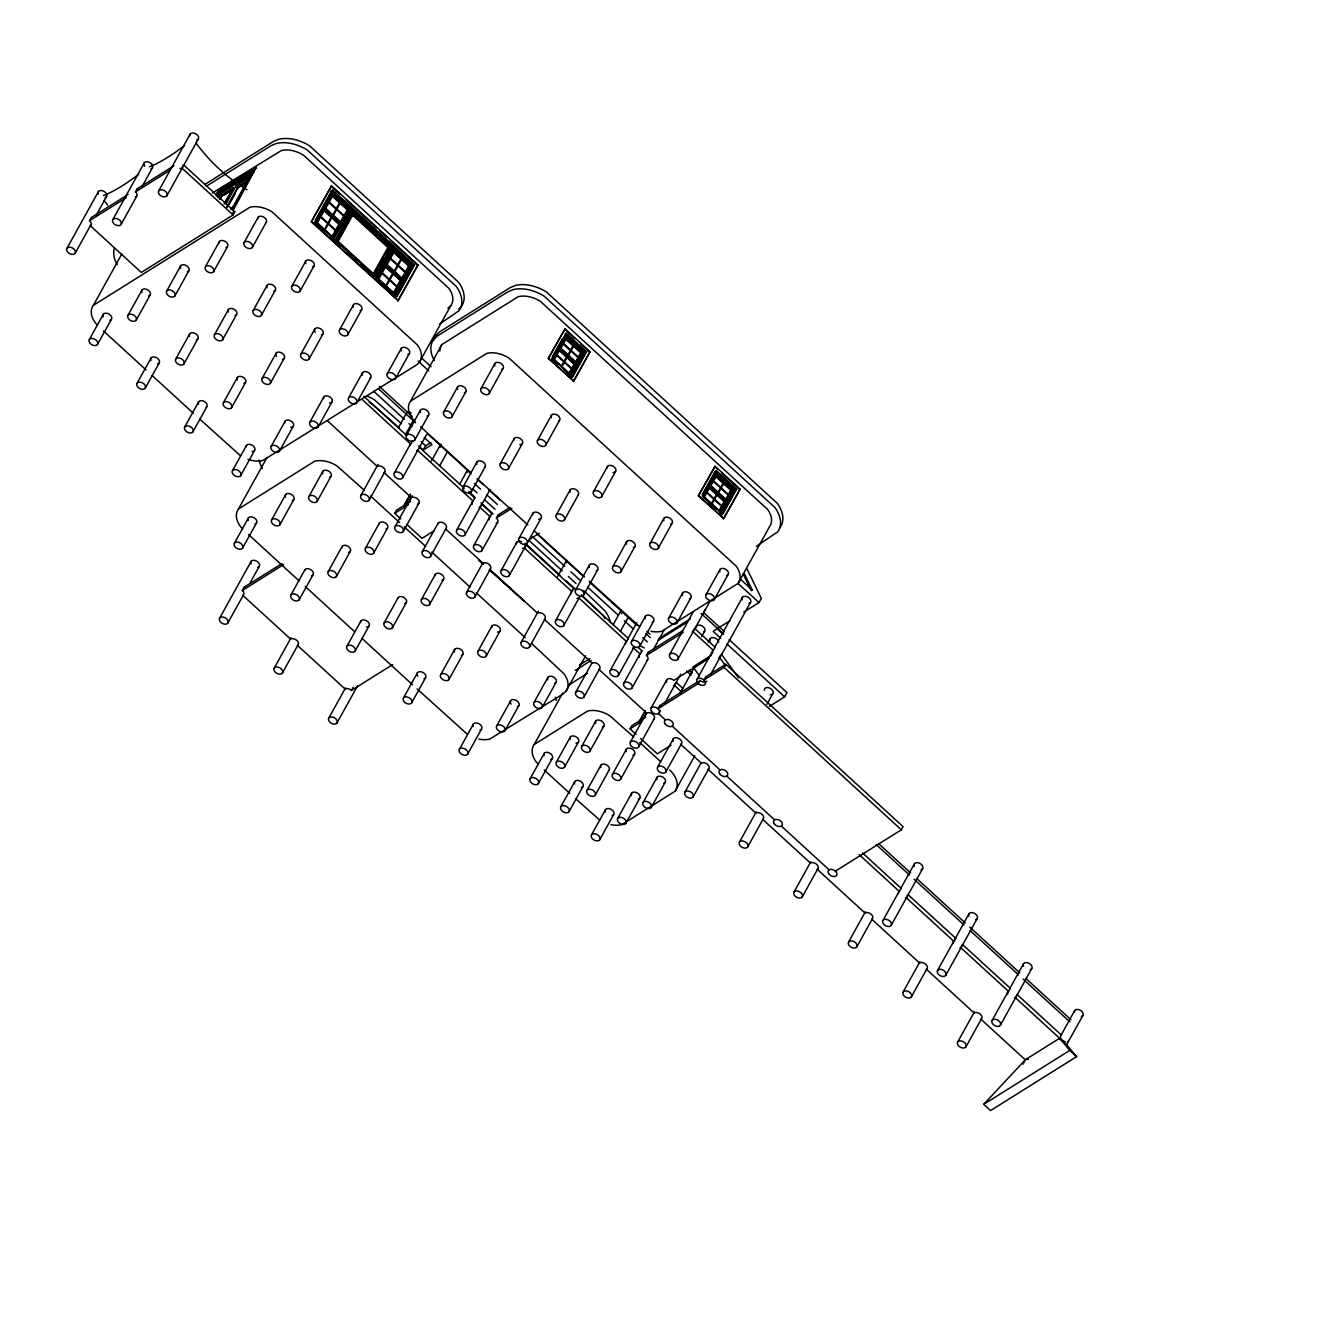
<?xml version="1.0" encoding="UTF-8"?>
<svg xmlns="http://www.w3.org/2000/svg" width="1332" height="1332" viewBox="0 0 1332 1332"><rect width="100%" height="100%" fill="white"/><g stroke="black" fill="none" stroke-linecap="round" stroke-linejoin="round"><path stroke-width="1.5" d="M1023.009 1064.218L1025.274 1059.806L1059.673 1038.227L1061.421 1035.081L1017.082 994.488L1015.35 997.635A4.779 3.147 29 0 1 1014.484 997.984M67 248.251L98.418 191.575M182.8 165.285A4.779 3.147 29 0 0 183.666 164.935L234.815 211.771L233.083 214.935L141.309 272.444L90.16 225.591A4.779 3.147 29 0 0 89.61 220.662L91.359 217.516L128.022 194.555M75.075 253.363A4.779 3.147 29 0 0 70.663 247.336A4.779 3.147 29 0 0 67.383 251.731A4.779 3.147 29 0 0 75.075 253.363L90.792 225.025M96.52 214.668L106.493 196.67M112.887 219.497L144.306 162.82M135.181 197.203A4.779 3.147 29 0 0 135.498 191.908L137.246 188.761L173.893 165.801M120.962 224.609A4.779 3.147 29 0 0 116.533 218.581A4.779 3.147 29 0 0 113.27 222.977A4.779 3.147 29 0 0 120.962 224.609L136.663 196.27M142.407 185.914L152.381 167.915M97.636 325.391L95.288 322.777A23.976 15.784 29 0 1 93.357 305.344L121.845 253.979M158.758 190.742L190.193 134.066M183.666 164.935L181.918 168.082L233.083 214.935M166.833 195.854A4.779 3.147 29 0 0 162.421 189.827A4.779 3.147 29 0 0 159.141 194.222A4.779 3.147 29 0 0 166.833 195.854L198.252 139.161M89.361 339.46L103.313 314.269M97.419 344.555A4.779 3.147 29 0 0 93.007 338.528A4.779 3.147 29 0 0 89.743 342.94A4.779 3.147 29 0 0 97.419 344.555L111.389 319.364M128.038 315.218L142.008 290.026M136.114 320.313A4.779 3.147 29 0 0 131.701 314.285A4.779 3.147 29 0 0 128.421 318.698A4.779 3.147 29 0 0 136.114 320.313L150.083 295.121M215.834 194.988L217.799 191.425L256.027 167.466L232.967 210.623M216.6 195.854L218.548 192.324L252.963 170.762L231.452 209.557M217.732 196.903L219.68 193.373L254.096 171.811M218.098 197.369L220.063 193.823L252.564 173.46M166.75 290.959L180.719 265.751M219.164 198.818L221.179 195.171L233.133 187.679L231.685 191.841M219.73 199.334L221.745 195.687L233.699 188.212M219.996 199.417L221.928 195.921L232.934 189.027M224.042 204.062L233.133 187.679M225.175 203.03L231.951 190.776M227.639 199.117L229.67 195.488M174.825 296.054A4.779 3.147 29 0 0 170.413 290.026A4.779 3.147 29 0 0 167.133 294.422A4.779 3.147 29 0 0 174.825 296.054L188.794 270.862M225.957 203.996L237.745 182.734L238.878 183.783L250.399 176.557M238.261 187.962L237.129 186.93L238.878 183.783M226.606 207.459L237.695 187.446L246.237 182.101M227.223 206.926L237.895 187.679L247.302 181.768M229.187 204.345L235.248 193.423M236.979 201.282L238.994 197.636M241.009 193.989L247.069 183.083M232.401 210.106L256.027 167.466M137.096 383.183L151.065 357.992M205.461 266.683L219.43 241.492M145.171 388.278A4.779 3.147 29 0 0 140.759 382.251A4.779 3.147 29 0 0 137.479 386.663A4.779 3.147 29 0 0 145.171 388.278L159.141 363.087M213.536 271.795A4.779 3.147 29 0 0 209.124 265.767A4.779 3.147 29 0 0 205.844 270.163A4.779 3.147 29 0 0 213.536 271.795L227.506 246.603M175.791 358.941L189.743 333.749M244.156 242.441L258.125 217.249M183.866 364.036A4.779 3.147 29 0 0 179.437 358.008A4.779 3.147 29 0 0 176.174 362.421A4.779 3.147 29 0 0 183.866 364.036L197.819 338.844M252.231 247.552A4.779 3.147 29 0 0 247.802 241.508A4.779 3.147 29 0 0 244.539 245.92A4.779 3.147 29 0 0 252.231 247.552L266.184 222.361M214.502 334.682L228.471 309.474M222.577 339.777A4.779 3.147 29 0 0 218.148 333.749A4.779 3.147 29 0 0 214.885 338.145A4.779 3.147 29 0 0 222.577 339.777L236.53 314.585M184.782 426.856L198.751 401.665M253.213 310.406L267.183 285.215M192.857 431.951A4.779 3.147 29 0 0 188.445 425.924A4.779 3.147 29 0 0 185.165 430.336A4.779 3.147 29 0 0 192.857 431.951L206.826 406.76M311.322 221.811L331.585 185.831L417.982 264.935L398.201 300.632L311.322 221.811L331.585 185.831M261.288 315.517A4.779 3.147 29 0 0 256.86 309.49A4.779 3.147 29 0 0 253.596 313.886A4.779 3.147 29 0 0 261.288 315.517L275.241 290.326M315.251 220.346L331.735 190.609L413.586 265.551L396.137 297.053M332.7 190.01L315.234 221.495L397.086 296.453L414.552 264.951L332.7 190.01L330.786 191.209M332.301 192.69L315.051 222.694L332.301 192.69L350.483 209.357L333.233 239.344L350.483 209.357M322.078 228.272L316.283 222.977L323.793 209.707L339.71 224.275L332.201 237.546L324.975 230.935M322.893 208.525L324.042 209.557L316.283 222.977M325.091 208.208L332.367 195.088L348.285 209.657L341.009 222.777L348.052 209.807L332.134 195.238L324.625 208.508L341.009 222.777M223.476 402.597L237.446 377.406M291.891 286.164L305.861 260.972M231.552 407.709A4.779 3.147 29 0 0 227.123 401.681A4.779 3.147 29 0 0 223.859 406.077A4.779 3.147 29 0 0 231.552 407.709L245.504 382.517M299.966 291.275A4.779 3.147 29 0 0 295.554 285.231A4.779 3.147 29 0 0 292.274 289.643A4.779 3.147 29 0 0 299.966 291.275L313.936 266.067M341.092 225.175L339.96 224.126L332.201 237.546M333.233 238.212L339.943 226.107M342.824 220.929L346.653 214.002M333.699 237.945L341.192 224.425M342.657 222.344L347.569 213.486M334.748 240.842L352.197 209.34M336.713 239.544L352.764 211.438L336.463 240.826M388.728 247.436L352.347 214.119L337.229 241.425L352.597 213.969L388.977 247.286L373.36 274.875L370.329 272.111M262.188 378.338L276.157 353.147M270.263 383.45A4.779 3.147 29 0 0 265.834 377.422A4.779 3.147 29 0 0 262.57 381.818A4.779 3.147 29 0 0 270.263 383.45L284.215 358.258M232.534 470.579L246.503 445.387M300.899 354.079L314.868 328.887M240.609 475.674A4.779 3.147 29 0 0 236.18 469.647A4.779 3.147 29 0 0 232.917 474.059A4.779 3.147 29 0 0 240.609 475.674L254.562 450.482M308.974 359.19A4.779 3.147 29 0 0 304.545 353.147A4.779 3.147 29 0 0 301.282 357.559A4.779 3.147 29 0 0 308.974 359.19L322.927 333.982M271.212 446.32L285.181 421.128M242.74 529.037L240.393 526.423A23.976 15.784 29 0 1 238.461 508.99L266.933 457.625M339.577 329.837L353.546 304.645M375.091 274.009L377.938 268.897M383.816 258.258L382.417 261.372M386.663 253.147L389.493 248.035M374.875 275.241L377.755 270.046M379.67 266.6L384.465 257.958M386.38 254.495L390.209 247.585L353.047 213.553M351.998 210.639L391.408 246.836L374.392 276.673L361.022 264.419M375.108 276.224L391.408 246.836M279.287 451.431A4.779 3.147 29 0 0 274.875 445.404A4.779 3.147 29 0 0 271.595 449.8A4.779 3.147 29 0 0 279.287 451.431L293.256 426.24M393.123 246.82L375.674 278.305L394.622 295.554L411.871 265.567L393.206 249.217L377.672 279.187L394.072 293.473M377.422 277.139L383.3 266.5M377.389 278.305L393.673 248.918M377.672 279.187L385.181 265.917L401.099 280.503M347.652 334.931A4.779 3.147 29 0 0 343.24 328.904A4.779 3.147 29 0 0 339.96 333.316A4.779 3.147 29 0 0 347.652 334.931L361.621 309.74M409.44 266.017L393.523 251.448L386.014 264.718L393.756 251.298L409.673 265.867L402.164 279.154L386.247 264.569M234.449 543.106L248.418 517.915M309.923 422.061L323.892 396.869M242.524 548.201A4.779 3.147 29 0 0 238.112 542.174A4.779 3.147 29 0 0 234.832 546.586A4.779 3.147 29 0 0 242.524 548.201L256.493 523.01M317.998 427.172A4.779 3.147 29 0 0 313.586 421.145A4.779 3.147 29 0 0 310.306 425.541A4.779 3.147 29 0 0 317.998 427.172L331.968 401.981M393.589 293.773L400.865 280.652L402.48 281.385M401.332 280.353L393.822 293.623L377.905 279.037M401.914 279.304L409.673 265.867M394.622 294.422L401.332 282.334M403.246 278.871L405.161 275.408M395.088 294.172L402.58 280.636M403.063 280.336L406.01 275.025M395.571 294.955L411.871 265.567M396.153 294.755L400.033 287.745M271.711 519.763L285.681 494.555M396.153 295.904L400.033 288.894M401.964 285.398L411.655 267.915M219.697 618.065L251.132 561.371M397.719 300.932L417.982 264.935M348.634 397.802L362.604 372.61M392.74 664.535L351.448 690.409A4.779 3.147 29 0 0 345.171 689.077L297.436 645.354A4.779 3.147 29 0 0 296.886 640.442A4.779 3.147 29 0 0 290.609 639.11L242.857 595.387A4.779 3.147 29 0 0 242.324 590.476L244.072 587.312L281.918 563.602M279.787 524.858A4.779 3.147 29 0 0 275.358 518.831A4.779 3.147 29 0 0 272.094 523.243A4.779 3.147 29 0 0 279.787 524.858L293.739 499.667M227.772 623.16A4.779 3.147 29 0 0 223.36 617.132A4.779 3.147 29 0 0 220.08 621.545A4.779 3.147 29 0 0 227.772 623.16L243.49 594.821M250.216 582.667L259.191 566.483M356.71 402.913A4.779 3.147 29 0 0 352.297 396.869A4.779 3.147 29 0 0 349.017 401.282A4.779 3.147 29 0 0 356.71 402.913L370.679 377.705M308.957 496.403L322.927 471.212M387.329 373.559L401.298 348.368M317.033 501.515A4.779 3.147 29 0 0 312.62 495.487A4.779 3.147 29 0 0 309.34 499.883A4.779 3.147 29 0 0 317.033 501.515L331.002 476.323M395.404 378.654A4.779 3.147 29 0 0 390.975 372.627A4.779 3.147 29 0 0 387.712 377.039A4.779 3.147 29 0 0 395.404 378.654L409.374 353.463M248.018 459.39A23.976 15.784 29 0 0 262.77 460.489L416.5 364.951L419.33 362.387L450.749 305.694A23.976 15.784 29 0 0 448.817 288.261L303.563 155.245A23.976 15.784 29 0 0 281.335 150.549L212.238 193.057M290.975 594.871L304.945 569.68M299.051 599.966A4.779 3.147 29 0 0 294.638 593.939A4.779 3.147 29 0 0 291.358 598.351A4.779 3.147 29 0 0 299.051 599.966L313.02 574.775M414.801 421.212L412.437 418.598A23.976 15.784 29 0 1 410.522 401.165L441.941 344.489L518.198 296.686A23.976 15.784 29 0 1 540.426 301.382L767.532 509.357A23.976 15.784 29 0 1 769.446 526.789L738.028 583.466L661.771 631.251A23.976 15.784 29 0 1 650.915 631.251M360.939 495.304L378.072 464.368M398.251 427.988L406.327 413.436A4.779 3.147 29 0 0 405.96 414.169M274.275 668.031L290.959 637.911M328.238 571.511L342.191 546.32M368.997 500.416A4.779 3.147 29 0 0 364.585 494.388A4.779 3.147 29 0 0 361.322 498.784A4.779 3.147 29 0 0 368.997 500.416L384.715 472.061M405.411 434.732L413.386 420.329M406.51 435.281L420.479 410.073M282.351 673.126A4.779 3.147 29 0 0 277.922 667.099A4.779 3.147 29 0 0 274.658 671.511A4.779 3.147 29 0 0 282.351 673.126L298.052 644.788M336.313 576.623A4.779 3.147 29 0 0 331.884 570.596A4.779 3.147 29 0 0 328.621 574.991A4.779 3.147 29 0 0 336.313 576.623L350.266 551.431M394.355 472.993L410.073 444.655M409.723 445.404A4.779 3.147 29 0 1 410.706 444.089L412.437 440.925A4.779 3.147 29 0 0 411.821 441.508M414.585 440.376A4.779 3.147 29 0 0 410.156 434.349A4.779 3.147 29 0 0 406.893 438.761A4.779 3.147 29 0 0 414.585 440.376L428.538 415.184M402.43 478.105A4.779 3.147 29 0 0 398.018 472.061A4.779 3.147 29 0 0 394.738 476.473A4.779 3.147 29 0 0 402.43 478.105L426.64 434.432M365.484 548.168L379.454 522.977M443.756 411.921L457.725 386.73M418.781 445.854L423.31 450L425.624 445.787L430.802 442.557M400.782 518.914L394.722 513.369L396.453 510.223L410.239 501.581M373.559 553.279A4.779 3.147 29 0 0 369.147 547.252A4.779 3.147 29 0 0 365.867 551.648A4.779 3.147 29 0 0 373.559 553.279L387.529 528.088M451.831 417.033A4.779 3.147 29 0 0 447.419 411.005A4.779 3.147 29 0 0 444.139 415.401A4.779 3.147 29 0 0 451.831 417.033L465.8 391.841M410.522 494.005L403.679 506.343L409.64 495.704M404.279 505.977L410.156 495.387M395.071 526.573L412.204 495.637M431.368 461.055L440.459 444.688M408.957 502.197L411.904 496.869M481.018 388.578L494.971 363.386M403.13 531.668A4.779 3.147 29 0 0 398.718 525.64A4.779 3.147 29 0 0 395.454 530.053A4.779 3.147 29 0 0 403.13 531.668L418.847 503.33M439.543 465.984L447.519 451.581M346.969 646.137L360.939 620.945M489.077 393.689A4.779 3.147 29 0 0 484.665 387.645A4.779 3.147 29 0 0 481.401 392.058A4.779 3.147 29 0 0 489.077 393.689L503.046 368.481M355.045 651.231A4.779 3.147 29 0 0 350.616 645.204A4.779 3.147 29 0 0 347.352 649.616A4.779 3.147 29 0 0 355.045 651.231L368.997 626.04M328.838 717.998L345.521 687.878M422.344 551.548L438.062 523.21M459.756 484.065L467.732 469.663A4.779 3.147 29 0 0 467.582 472.211M384.215 622.793L398.185 597.602M463.037 487.046L476.989 461.838M351.448 690.409L353.196 687.262M336.913 723.093A4.779 3.147 29 0 0 332.484 717.066A4.779 3.147 29 0 0 329.22 721.478A4.779 3.147 29 0 0 336.913 723.093L357.525 685.897M430.419 556.659A4.779 3.147 29 0 0 426.007 550.615A4.779 3.147 29 0 0 422.727 555.028A4.779 3.147 29 0 0 430.419 556.659L446.137 528.305M392.291 627.888A4.779 3.147 29 0 0 387.878 621.861A4.779 3.147 29 0 0 384.598 626.273A4.779 3.147 29 0 0 392.291 627.888L406.26 602.697M471.112 492.141A4.779 3.147 29 0 0 466.683 486.113A4.779 3.147 29 0 0 463.419 490.509A4.779 3.147 29 0 0 471.112 492.141L485.064 466.949M548.268 358.524L565.034 328.838L590.043 351.748L573.759 381.135L548.268 358.524L565.034 328.838M552.231 357.009L562.204 339.011M456.759 529.986L472.477 501.648M472.311 504.195A4.779 3.147 29 0 1 473.093 501.065L474.841 497.918L468.847 492.424M557.076 364.169L551.981 359.407L558.091 348.385L559.24 349.417L553.463 359.54L569.38 374.125L575.141 364.002L576.756 364.735L583.932 352.364L565.75 335.714L557.625 348.684M565.75 335.714L551.981 359.407M553.23 359.69L558.99 349.567L574.908 364.152M559.823 348.368L565.584 338.245L581.734 352.68L575.973 362.804L560.056 348.218L565.817 338.095L581.734 352.68M421.478 599.433L435.431 574.242M500.283 463.686L514.252 438.494M479.054 507.675A4.779 3.147 29 0 0 479.92 507.309L481.668 504.162L491.891 513.536L490.143 516.683A4.779 3.147 29 0 0 489.36 519.796M464.835 535.081A4.779 3.147 29 0 0 460.406 529.054A4.779 3.147 29 0 0 457.142 533.466A4.779 3.147 29 0 0 464.835 535.081L490.043 489.593M429.553 604.545A4.779 3.147 29 0 0 425.124 598.518A4.779 3.147 29 0 0 421.861 602.913A4.779 3.147 29 0 0 429.553 604.545L443.506 579.353M508.358 468.797A4.779 3.147 29 0 0 503.946 462.77A4.779 3.147 29 0 0 500.666 467.166A4.779 3.147 29 0 0 508.358 468.797L522.327 443.606M473.809 545.604L489.527 517.249M563.353 368.964L569.147 374.275L575.141 364.002M581.252 352.98L575.724 362.953L560.289 348.068M572.177 371.328L580.053 357.109M570.662 374.625L576.39 364.285M576.29 365.035L570.179 376.057L583.932 352.364M577.738 362.404L580.352 357.692M574.758 369.747L576.756 366.15M578.754 362.554L580.752 358.957M571.728 376.357L584.698 352.963L586.613 351.765L566.15 333.017L552.181 358.208L572.643 376.956L586.613 351.765M537.545 440.343L551.498 415.151M496.103 523.293A4.779 3.147 29 0 0 496.42 518.015L498.168 514.868L510.223 507.309M573.276 381.435L590.043 351.748M481.884 550.699A4.779 3.147 29 0 0 477.455 544.671A4.779 3.147 29 0 0 474.192 549.084A4.779 3.147 29 0 0 481.884 550.699L497.585 522.36M403.496 697.901L417.465 672.71M545.604 445.437A4.779 3.147 29 0 0 541.192 439.41A4.779 3.147 29 0 0 537.928 443.822A4.779 3.147 29 0 0 545.604 445.437L559.573 420.246M466.683 592.157L482.817 563.036M411.571 702.996A4.779 3.147 29 0 0 407.142 696.969A4.779 3.147 29 0 0 403.879 701.381A4.779 3.147 29 0 0 411.571 702.996L425.524 677.805M474.758 597.252A4.779 3.147 29 0 0 470.329 591.225A4.779 3.147 29 0 0 467.066 595.62A4.779 3.147 29 0 0 474.758 597.252L490.459 568.914M440.742 674.558L454.712 649.367M501.098 570.579L516.799 542.241M519.014 538.311L532.983 513.12M448.817 679.653A4.779 3.147 29 0 0 444.405 673.626A4.779 3.147 29 0 0 441.125 678.038A4.779 3.147 29 0 0 448.817 679.653L462.787 654.462M571.994 591.641L573.742 588.494L525.99 544.771L524.259 547.918L571.994 591.641A4.779 3.147 29 0 0 570.962 593.822M509.174 575.69A4.779 3.147 29 0 0 504.745 569.663A4.779 3.147 29 0 0 501.481 574.059A4.779 3.147 29 0 0 509.174 575.69L541.058 518.215M478.005 651.198L491.958 626.007M556.277 514.968L570.229 489.76M486.08 656.31A4.779 3.147 29 0 0 481.651 650.282A4.779 3.147 29 0 0 478.388 654.678A4.779 3.147 29 0 0 486.08 656.31L500.033 631.118M564.352 520.063A4.779 3.147 29 0 0 559.923 514.035A4.779 3.147 29 0 0 556.659 518.431A4.779 3.147 29 0 0 564.352 520.063L578.304 494.871M593.523 491.608L607.492 466.416M459.473 749.167L473.443 723.975M601.598 496.719A4.779 3.147 29 0 0 597.186 490.692A4.779 3.147 29 0 0 593.905 495.088A4.779 3.147 29 0 0 601.598 496.719L615.567 471.528M521.245 642.124L538.394 611.188M557.559 576.623L566.633 560.239A4.779 3.147 29 0 0 566.483 562.787M467.549 754.278A4.779 3.147 29 0 0 463.136 748.234A4.779 3.147 29 0 0 459.856 752.647A4.779 3.147 29 0 0 467.549 754.278L481.518 729.087M529.32 647.219A4.779 3.147 29 0 0 524.908 641.192A4.779 3.147 29 0 0 521.628 645.604A4.779 3.147 29 0 0 529.32 647.219L545.038 618.88M496.736 725.823L510.705 700.632M555.66 620.545L571.361 592.207M575.541 590.076L589.51 564.885M504.811 730.918A4.779 3.147 29 0 0 500.382 724.891A4.779 3.147 29 0 0 497.119 729.303A4.779 3.147 29 0 0 504.811 730.918L518.764 705.727M563.736 625.657A4.779 3.147 29 0 0 559.307 619.63A4.779 3.147 29 0 0 556.043 624.025A4.779 3.147 29 0 0 563.736 625.657L579.87 596.536M583.616 595.171A4.779 3.147 29 0 0 579.204 589.144A4.779 3.147 29 0 0 575.923 593.556A4.779 3.147 29 0 0 583.616 595.171L597.585 569.979M533.982 702.48L547.952 677.289M612.803 566.716L626.756 541.525M542.057 707.575A4.779 3.147 29 0 0 537.645 701.548A4.779 3.147 29 0 0 534.365 705.96A4.779 3.147 29 0 0 542.057 707.575L556.027 682.384M620.879 571.828A4.779 3.147 29 0 0 616.45 565.8A4.779 3.147 29 0 0 613.186 570.196A4.779 3.147 29 0 0 620.879 571.828L634.831 546.636M538.511 764.501L536.163 761.887A23.976 15.784 29 0 1 534.232 744.455L562.703 693.09M478.871 739.077A23.976 15.784 29 0 0 489.726 739.093L563.153 693.872L565.983 691.291L585.614 655.877M650.049 543.373L664.019 518.181M575.807 692.091L591.957 662.97M613.136 624.758L621.195 610.206A4.779 3.147 29 0 0 621.578 613.686M530.219 778.571L544.189 753.379M658.125 548.484A4.779 3.147 29 0 0 653.712 542.44A4.779 3.147 29 0 0 650.432 546.853A4.779 3.147 29 0 0 658.125 548.484L672.094 523.293M583.882 697.185A4.779 3.147 29 0 0 579.47 691.158A4.779 3.147 29 0 0 576.19 695.57A4.779 3.147 29 0 0 583.882 697.185L599.6 668.847M620.296 631.501L628.271 617.116M538.295 783.666A4.779 3.147 29 0 0 533.882 777.638A4.779 3.147 29 0 0 530.602 782.05A4.779 3.147 29 0 0 538.295 783.666L552.264 758.474M698.318 495.937L715.084 466.25L740.109 489.16L723.809 518.548L698.318 495.937L715.084 466.25M702.28 494.422L715.251 471.028L735.714 489.776L721.744 514.968M702.913 495.238L707.275 487.362M715.101 507.559L703.529 496.953L709.29 486.829L708.158 485.797L715.317 473.426L733.982 489.776L720.229 513.469L733.982 489.776M702.996 496.22L715.8 473.126M556.376 762.17L570.346 736.979M703.529 496.953L709.057 486.979L724.974 501.565M708.741 484.748L709.873 485.78L715.634 475.657L731.801 490.093L726.023 500.216L710.106 485.631M709.873 485.78L715.883 475.507L731.801 490.093M610.222 670.529L625.94 642.174M636.663 622.827L627.688 639.027A4.779 3.147 29 0 1 628.304 638.461L582.051 596.103M625.54 643.789A4.779 3.147 29 0 1 626.556 641.608L628.304 638.461M631.534 641.341L645.504 616.15M564.452 767.282A4.779 3.147 29 0 0 560.039 761.255A4.779 3.147 29 0 0 556.759 765.65A4.779 3.147 29 0 0 564.452 767.282L578.421 742.091M618.298 675.624A4.779 3.147 29 0 0 613.869 669.596A4.779 3.147 29 0 0 610.605 673.992A4.779 3.147 29 0 0 618.298 675.624L634.432 646.519M581.784 746.253L595.754 721.062M639.61 646.436A4.779 3.147 29 0 0 635.181 640.409A4.779 3.147 29 0 0 631.917 644.821A4.779 3.147 29 0 0 639.61 646.436L653.562 621.245M623.859 683.016L639.576 654.678M639.427 657.209A4.779 3.147 29 0 1 640.209 654.095L641.941 650.948L637.862 647.202M726.34 502.447L724.725 501.714L719.68 511.388M719.447 511.538L725.207 501.415M731.318 490.392L725.79 500.366L710.356 485.481M720.262 512.287L728.138 498.085M719.746 513.769L729.536 496.67M731.801 494.572L733.799 490.975M589.86 751.348A4.779 3.147 29 0 0 585.447 745.321A4.779 3.147 29 0 0 582.167 749.733A4.779 3.147 29 0 0 589.86 751.348L603.829 726.156M720.795 515.567L734.748 490.376L736.663 489.177L716.2 470.429L702.23 495.621L722.693 514.368L736.663 489.177M560.889 806.643L574.858 781.451M647.019 660.339A4.779 3.147 29 0 0 646.486 655.427L648.234 652.28L683.133 630.402M723.326 518.847L740.109 489.16M668.781 617.998L682.75 592.807M631.934 688.111A4.779 3.147 29 0 0 627.522 682.084A4.779 3.147 29 0 0 624.242 686.496A4.779 3.147 29 0 0 631.934 688.111L647.652 659.773M653.379 649.433L664.352 629.636M568.964 811.754A4.779 3.147 29 0 0 564.535 805.727A4.779 3.147 29 0 0 561.272 810.122A4.779 3.147 29 0 0 568.964 811.754L582.933 786.563M676.856 623.093A4.779 3.147 29 0 0 672.444 617.066A4.779 3.147 29 0 0 669.163 621.478A4.779 3.147 29 0 0 676.856 623.093L690.825 597.902M587.046 790.259L601.015 765.067M669.746 654.262L692.94 612.404M636.097 734.415L630.036 728.854L631.768 725.707L645.554 717.066M706.043 594.638L719.996 569.447M595.121 795.354A4.779 3.147 29 0 0 590.692 789.327A4.779 3.147 29 0 0 587.429 793.739A4.779 3.147 29 0 0 595.121 795.354L609.09 770.162M638.994 721.844L644.954 711.205M638.627 723.226L645.471 710.888M612.454 774.325L626.423 749.133M630.386 742.057L646.519 712.936M643.289 719.447L646.236 714.135M692.041 631.951A4.779 3.147 29 0 0 692.906 631.584L694.655 628.438L715.118 647.186L713.369 650.332A4.779 3.147 29 0 0 712.587 653.446M703.962 611.638L705.128 609.54M677.822 659.357A4.779 3.147 29 0 0 673.393 653.329A4.779 3.147 29 0 0 670.129 657.742A4.779 3.147 29 0 0 677.822 659.357L710.089 601.132M651.148 707.991L666.866 679.653M714.118 599.75A4.779 3.147 29 0 0 709.69 593.722A4.779 3.147 29 0 0 706.426 598.118A4.779 3.147 29 0 0 714.118 599.75L728.071 574.558M698.201 681.534L659.806 705.61L658.058 708.757L698.201 683.599L699.949 680.436A4.779 3.147 29 0 0 706.842 681.201M620.529 779.436A4.779 3.147 29 0 0 616.1 773.409A4.779 3.147 29 0 0 612.837 777.805A4.779 3.147 29 0 0 620.529 779.436L634.498 754.245M638.461 747.152A4.779 3.147 29 0 0 634.032 741.125A4.779 3.147 29 0 0 630.769 745.537A4.779 3.147 29 0 0 638.461 747.152L654.162 718.814M591.575 834.764L605.544 809.556M660.339 710.522L658.591 713.669L665.417 719.913M673.443 685.68A4.779 3.147 29 0 0 674.308 685.331L676.057 682.184L682.866 688.428A4.779 3.147 29 0 0 682.25 688.994M664.934 702.797L680.802 674.159M701.631 636.596L704.611 631.218M680.153 692.89A4.779 3.147 29 0 1 681.135 691.574L694.222 667.399M708.174 642.207L710.172 638.611M599.65 839.859A4.779 3.147 29 0 0 595.238 833.832A4.779 3.147 29 0 0 591.974 838.244A4.779 3.147 29 0 0 599.65 839.859L613.619 814.668M617.732 818.347L631.684 793.156M697.036 679.237L712.737 650.898M742.423 597.369L714.485 647.752A4.779 3.147 29 0 1 715.118 647.186M725.757 664.268L705.677 676.856L703.929 680.003L724.009 667.415L725.757 664.268L903.096 826.673L901.348 829.819L835.397 871.145M625.79 823.459A4.779 3.147 29 0 0 621.378 817.415A4.779 3.147 29 0 0 618.115 821.827A4.779 3.147 29 0 0 625.79 823.459L639.76 798.251M657.658 767.032L673.376 738.694M718.78 657.908L721.445 654.312L738.561 677.822M710.822 674.042L750.482 602.464M643.123 802.413L657.076 777.222M743.706 612.154L759.007 602.563L761.338 598.368L746.919 568.714M665.734 772.144A4.779 3.147 29 0 0 661.321 766.116A4.779 3.147 29 0 0 658.041 770.512A4.779 3.147 29 0 0 665.734 772.144L681.451 743.805M651.182 807.508A4.779 3.147 29 0 0 646.769 801.481A4.779 3.147 29 0 0 643.506 805.893A4.779 3.147 29 0 0 651.182 807.508L665.151 782.317M610.938 824.641A23.976 15.784 29 0 0 621.794 824.641L675.108 791.241L694.755 755.81M684.948 792.024L701.082 762.903M693.023 797.119A4.779 3.147 29 0 0 688.594 791.091A4.779 3.147 29 0 0 685.331 795.504A4.779 3.147 29 0 0 693.023 797.119L708.724 768.78M766.866 704.412L772.81 693.689M769.38 706.426L784.665 696.836L786.996 692.64L729.153 639.66M739.51 841.99L756.21 811.871M747.585 847.102A4.779 3.147 29 0 0 743.156 841.058A4.779 3.147 29 0 0 739.893 845.47A4.779 3.147 29 0 0 747.585 847.102L763.303 818.747M794.072 891.957L810.772 861.854M802.147 897.069A4.779 3.147 29 0 0 797.735 891.041A4.779 3.147 29 0 0 794.455 895.437A4.779 3.147 29 0 0 802.147 897.069L817.865 868.714M848.65 941.924L865.334 911.821M856.709 947.035A4.779 3.147 29 0 0 852.297 941.008A4.779 3.147 29 0 0 849.033 945.404A4.779 3.147 29 0 0 856.709 947.035L872.427 918.697M883.049 920.362L898.767 892.024M914.468 863.685L900.515 888.877A4.779 3.147 29 0 1 901.131 888.294L862.337 852.78M898.367 893.639A4.779 3.147 29 0 1 899.383 891.458L901.131 888.294M905.36 898.051A4.779 3.147 29 0 0 906.21 897.701L907.958 894.555L955.71 938.261L953.962 941.424A4.779 3.147 29 0 0 952.929 943.605M891.125 925.474A4.779 3.147 29 0 0 886.712 919.43A4.779 3.147 29 0 0 883.432 923.842A4.779 3.147 29 0 0 891.125 925.474L922.543 868.78M903.213 991.89L919.896 961.787M911.288 997.002A4.779 3.147 29 0 0 906.859 990.975A4.779 3.147 29 0 0 903.596 995.37A4.779 3.147 29 0 0 911.288 997.002L926.989 968.664M937.611 970.329L953.329 941.99M969.047 913.652L955.077 938.844A4.779 3.147 29 0 1 955.71 938.261M959.922 948.018A4.779 3.147 29 0 0 960.772 947.668L962.52 944.521L1010.272 988.244L1008.524 991.391A4.779 3.147 29 0 0 1007.741 994.504M945.687 975.44A4.779 3.147 29 0 0 941.274 969.396A4.779 3.147 29 0 0 938.011 973.809A4.779 3.147 29 0 0 945.687 975.44L977.122 918.747M957.775 1041.874L974.475 1011.754M965.85 1046.969A4.779 3.147 29 0 0 961.421 1040.941A4.779 3.147 29 0 0 958.158 1045.354A4.779 3.147 29 0 0 965.85 1046.969L981.551 1018.63M992.19 1020.295L1007.891 991.957M1023.609 963.619L1009.639 988.81A4.779 3.147 29 0 1 1010.272 988.244M1000.265 1025.407A4.779 3.147 29 0 0 995.837 1019.38A4.779 3.147 29 0 0 992.573 1023.775A4.779 3.147 29 0 0 1000.265 1025.407L1031.684 968.714M1074.757 1010.455L1060.805 1035.647A4.779 3.147 29 0 1 1061.421 1035.081M1015.35 997.635L1066.599 1044.738L1082.833 1015.567M1066.666 1044.721L1076.589 1056.642L990.575 1110.555L983.749 1104.311L1025.274 1059.806A4.779 3.147 29 0 1 1028.287 1059.439M93.357 305.344L249.916 207.243A23.976 15.784 29 0 1 272.144 211.938L417.399 344.955A23.976 15.784 29 0 1 419.33 362.387M447.918 308.275L450.749 305.694M238.461 508.99L314.718 461.205A23.976 15.784 29 0 1 336.946 465.9L364.352 490.309M458.707 308.941L461.222 306.643A33.616 22.145 29 0 0 458.524 282.201L309.707 145.921A33.616 22.145 29 0 0 278.505 139.327L273.343 141.492L205.045 184.299M410.522 401.165L486.763 353.38A23.976 15.784 29 0 1 509.007 358.075L736.113 566.05A23.976 15.784 29 0 1 738.028 583.466L759.007 602.563M419.264 447.186L464.335 488.311M534.232 744.455L587.545 711.055A23.976 15.784 29 0 1 609.79 715.75L633.682 736.946M104.229 200.366L104.062 200.483A136.98 96.853 57.9 0 0 107.775 205.195M89.61 220.662L126.274 197.702M135.498 191.908L170.413 170.03M206.227 186.297L271.012 145.688L276.19 143.54A33.616 22.145 29 0 1 307.376 150.116L456.193 286.397A33.616 22.145 29 0 1 458.891 310.839L439.41 324.126M221.845 189.777L235.747 181.052M239.227 178.871L256.593 167.982M238.028 183.633L250.066 176.074M224.026 195.138L234.265 188.728M237.129 186.93L249.084 179.437M241.675 185.831L245.105 183.683M230.536 208.874L233.949 206.726M232.268 213.37L234.815 211.771M332.367 195.088L348.285 209.657M324.042 209.557L339.96 224.126M352.597 213.969L388.977 247.286M393.756 251.298L409.19 266.167M385.431 265.767L400.865 280.652M373.36 274.875L337.462 241.275M412.637 266.15L414.552 264.951M402.164 279.154L386.48 264.419M559.24 349.417L574.675 364.302M423.31 450L431.934 444.588L424.275 437.579M242.324 590.476L283.616 564.585M394.722 513.369L408.491 504.728M434.065 530.802L421.994 538.361L406.843 524.475M496.42 518.015L511.938 508.291M528.871 539.76L539.21 533.283M709.29 486.829L724.725 501.714M756.376 546.303L777.588 531.934A33.616 22.145 29 0 0 774.891 507.492L544.239 296.253A33.616 22.145 29 0 0 513.036 289.66L507.875 291.825L437.562 335.897L433.799 339.327A33.616 22.145 29 0 0 434.365 360.522M579.403 665.101L589.926 658.491M575.307 670.396L591.108 660.489M568.481 685.197L587.479 673.293M690.209 618.897L659.24 638.294L658.075 640.392L687.329 622.061M646.486 655.427L683.133 632.45M752.23 590.043L751.281 590.642L743.273 574.159L744.222 573.559L752.23 590.043L740.109 578.937M730.119 620.662L713.12 631.318L720.729 638.294M711.371 655.327L692.973 666.866L699.466 675.79M708.457 657.941L693.839 667.832M708.89 658.391L673.759 680.402A4.779 3.147 29 0 0 668.348 678.721A4.779 3.147 29 0 0 666.699 682.2M630.036 728.854L642.091 721.295M671.095 745.204L657.309 753.845L640.642 738.577M983.749 1104.311L1069.779 1050.399L1076.589 1056.642M410.706 444.089L362.054 399.384M639.543 626.556L589.144 581.102M240.543 455.794L199.517 418.897M599.567 819.946L575.657 798.75M467.499 734.398L417.099 688.927M564.552 329.137L574.858 338.561M580.735 343.956L589.56 352.048M714.618 466.55L717.548 469.247M721.977 473.293L739.626 489.46M565.184 333.616L585.647 352.364L571.694 377.555L568.764 374.875M565.268 336.014L583.449 352.664M715.317 473.426L733.516 490.076M569.33 340.476L579.953 350.183M714.851 473.726L722.427 480.669M726.972 484.831L733.033 490.376M559.723 349.017L568.814 357.342M714.318 490.592L721.894 497.535M558.574 348.085L576.756 364.735M708.624 485.497L726.822 502.147M703.279 497.102L713.419 506.376M708.591 502.913L715.9 509.607M548.751 358.225L573.759 381.135M698.8 495.637L723.809 518.548M331.102 186.13L340.209 194.455M346.27 200L376.573 227.772M379.603 230.536L387.196 237.479M390.226 240.26L417.499 265.235M331.818 192.99L350 209.657M393.206 249.217L411.388 265.867M352.048 211.888L390.692 247.286M332.85 194.688L344.988 205.794M397.269 253.679L407.875 263.386M324.858 208.358L340.776 222.927M323.376 208.225L341.575 224.875M384.765 264.435L402.947 281.085M316.533 222.827L332.434 237.396M336.996 241.575L364.269 266.55M335.747 241.275L338.728 244.006M347.635 252.164L355.078 258.974M315.751 223.443L324.509 231.468M330.353 236.813L340.809 246.387M352.93 257.492L355.96 260.273M365.068 268.598L372.644 275.541M311.805 221.512L398.201 300.632M703.746 612.703L724.641 631.834M701.098 613.436L723.476 633.932M421.928 358.325L431.102 366.733M716.966 628.521L723.06 634.082M418.065 361.122L428.771 370.929M726.822 643.872L784.665 696.836M218.548 192.324L220.829 194.405M221.179 195.171L222.311 196.22M692.906 631.584L713.369 650.332M724.009 667.415L901.348 829.819M379.404 386.463L412.237 416.516M646.902 631.418L649.933 634.198M689.343 670.279L692.374 673.06M878.804 843.789L910.638 872.943M916.699 878.487L965.201 922.909M969.746 927.072L1019.763 972.876M1025.79 978.404L1070.928 1019.729M420.579 426.723L471.145 473.027M477.272 478.654L527.855 524.958M533.982 530.569L584.548 576.889M378.238 388.561L415.551 422.727M427.772 433.916L471.212 473.692M477.206 479.187L483.2 484.682M488.961 489.943L500.316 500.366M536.613 533.583L582.084 575.224M589.66 582.167L636.646 625.191M645.737 633.516L650.282 637.678M686.663 670.995L691.208 675.158M876.123 844.505L909.473 875.041M914.018 879.203L964.035 925.007M970.096 930.552L1018.597 974.974M1023.126 979.12L1069.779 1021.827M373.726 391.275L404.362 419.33M408.957 423.543L412.021 426.357M474.392 483.466L480.502 489.077M486.63 494.672L497.352 504.495M532.55 536.729L564.701 566.167M570.812 571.778L580.003 580.186M587.662 587.196L618.264 615.217M624.392 620.829L633.566 629.237M642.757 637.645L647.352 641.857M401.515 423.709L374.508 399.883A33.616 22.145 29 0 0 366.716 395.854M421.112 441.658L425.624 445.787M472.527 488.744L477.006 492.84M484.465 499.667L495.021 509.323M528.638 540.109L562.254 570.895M568.364 576.506L576.007 583.499M583.649 590.492L605.178 611.122A33.616 22.145 29 0 1 610.456 622.61M399.184 427.905L372.177 404.079A33.616 22.145 29 0 0 369.147 402.314M468.797 491.658L474.875 497.219M480.969 502.797L493.14 513.936M525.091 543.206L560.089 575.258M566.167 580.819L575.307 589.177M581.385 594.755L602.847 615.317A33.616 22.145 29 0 1 604.961 618.564M363.786 396.237L406.46 435.298M473.093 501.065L417.515 450.333A4.779 3.147 29 0 1 416.666 450.682M479.92 507.309L490.143 516.683M626.556 641.608L578.821 597.885A4.779 3.147 29 0 1 576.923 598.368M640.209 654.095L633.383 647.852A4.779 3.147 29 0 1 632.517 648.218M674.308 685.331L681.135 691.574M859.107 854.561L899.383 891.458M906.21 897.701L953.962 941.424M960.772 947.668L1008.524 991.391M672.244 726.156L719.979 769.879M726.806 776.14L774.541 819.863M781.368 826.106L829.12 869.829M327.622 420.929L377.272 466.4A4.779 3.147 29 0 1 383.549 467.715A4.779 3.147 29 0 1 384.082 472.644L411.405 497.652A4.779 3.147 29 0 1 418.098 499.4A4.779 3.147 29 0 1 417.366 504.262M1025.274 1059.806L980.935 1019.196A4.779 3.147 29 0 0 980.385 1014.285A4.779 3.147 29 0 0 974.108 1012.953L926.373 969.23A4.779 3.147 29 0 0 925.823 964.301A4.779 3.147 29 0 0 919.546 962.986L871.794 919.263A4.779 3.147 29 0 0 871.261 914.335A4.779 3.147 29 0 0 864.984 913.019L817.232 869.297A4.779 3.147 29 0 0 816.699 864.368A4.779 3.147 29 0 0 810.422 863.053L762.67 819.33A4.779 3.147 29 0 0 762.12 814.401A4.779 3.147 29 0 0 755.843 813.086L708.108 769.363A4.779 3.147 29 0 0 707.558 764.435A4.779 3.147 29 0 0 701.281 763.103L680.818 744.372A4.779 3.147 29 0 0 678.188 738.128A4.779 3.147 29 0 0 673.226 741.241M483.549 563.919L478.521 560.056L483.066 564.219M489.61 569.463L524.475 601.398L489.127 569.763M370.479 495.937L399.6 522.594M404.195 526.806L425.657 546.453M431.784 552.064L470.096 587.146M476.24 592.773L525.274 637.678M531.401 643.289L564.052 673.875A23.976 15.784 29 0 1 565.983 691.291M639.676 742.44L660.655 761.654M103.397 330.885L146.12 369.996M152.214 375.591L193.406 413.32M544.189 769.929L569.663 793.256M248.518 534.548L299.101 580.869M305.228 586.48L354.262 631.385M361.921 638.394L412.504 684.715M669.646 769.896L673.193 773.809A23.976 15.784 29 0 1 675.108 791.241M1069.779 1050.399L1059.673 1038.227A4.779 3.147 29 0 0 1058.707 1039.543M719.63 657.575L725.674 665.883M454.562 651.897A4.779 3.147 29 0 1 456.876 648.318A4.779 3.147 29 0 1 462.604 651.298A4.779 3.147 29 0 1 461.305 655.394M417.848 676.19A4.779 3.147 29 0 1 418.947 671.778A4.779 3.147 29 0 1 425.141 674.325A4.779 3.147 29 0 1 424.042 678.737M511.088 704.112A4.779 3.147 29 0 1 512.187 699.7A4.779 3.147 29 0 1 518.381 702.247A4.779 3.147 29 0 1 517.282 706.659M397.835 598.334A4.779 3.147 29 0 1 404.612 597.951A4.779 3.147 29 0 1 404.778 603.629M304.595 570.412A4.779 3.147 29 0 1 311.372 570.029A4.779 3.147 29 0 1 311.538 575.707M491.558 627.622A4.779 3.147 29 0 1 495.238 625.008A4.779 3.147 29 0 1 500.299 628.887A4.779 3.147 29 0 1 497.519 632.167M362.454 375.158A4.779 3.147 29 0 1 367.416 372.044A4.779 3.147 29 0 1 370.046 378.288M360.522 622.56A4.779 3.147 29 0 1 364.202 619.946A4.779 3.147 29 0 1 369.28 623.809A4.779 3.147 29 0 1 366.483 627.106M248.268 520.462A4.779 3.147 29 0 1 250.583 516.866A4.779 3.147 29 0 1 256.31 519.846A4.779 3.147 29 0 1 255.011 523.942M435.031 575.857A4.779 3.147 29 0 1 441.358 574.259A4.779 3.147 29 0 1 442.024 580.286M401.148 350.915A4.779 3.147 29 0 1 403.446 347.319A4.779 3.147 29 0 1 409.19 350.299A4.779 3.147 29 0 1 407.875 354.395M322.777 473.759A4.779 3.147 29 0 1 325.091 470.179A4.779 3.147 29 0 1 330.819 473.143A4.779 3.147 29 0 1 329.52 477.256M1068.247 1041.324A4.779 3.147 29 0 1 1067.382 1041.691M1065.217 1041.691A4.779 3.147 29 0 1 1060.638 1038.194M379.104 523.726A4.779 3.147 29 0 1 385.88 523.343A4.779 3.147 29 0 1 386.047 529.004M257.709 218.864A4.779 3.147 29 0 1 263.503 216.95A4.779 3.147 29 0 1 265.567 222.927M341.791 547.935A4.779 3.147 29 0 1 348.118 546.336A4.779 3.147 29 0 1 348.784 552.364M1023.459 966.166A4.779 3.147 29 0 1 1025.757 962.57A4.779 3.147 29 0 1 1031.501 965.55A4.779 3.147 29 0 1 1030.202 969.646M285.514 497.102A4.779 3.147 29 0 1 287.829 493.523A4.779 3.147 29 0 1 293.573 496.486A4.779 3.147 29 0 1 292.257 500.599M353.396 307.192A4.779 3.147 29 0 1 355.711 303.596A4.779 3.147 29 0 1 361.438 306.576A4.779 3.147 29 0 1 360.14 310.672M547.802 679.82A4.779 3.147 29 0 1 550.116 676.24A4.779 3.147 29 0 1 555.844 679.22A4.779 3.147 29 0 1 554.545 683.316M323.493 398.484A4.779 3.147 29 0 1 329.27 396.57A4.779 3.147 29 0 1 331.335 402.547M330.486 402.897A4.779 3.147 29 0 1 329.454 403.03M473.293 726.523A4.779 3.147 29 0 1 475.607 722.943A4.779 3.147 29 0 1 481.335 725.907A4.779 3.147 29 0 1 480.036 730.003M141.858 292.557A4.779 3.147 29 0 1 144.156 288.977A4.779 3.147 29 0 1 149.9 291.958A4.779 3.147 29 0 1 148.601 296.054M705.677 676.856A4.779 3.147 29 0 1 706.46 677.722M626.606 544.072A4.779 3.147 29 0 1 628.92 540.492A4.779 3.147 29 0 1 634.665 543.456A4.779 3.147 29 0 1 633.349 547.569M103.163 316.816A4.779 3.147 29 0 1 105.478 313.22A4.779 3.147 29 0 1 111.222 316.2A4.779 3.147 29 0 1 109.907 320.296M641.325 651.514A4.779 3.147 29 0 1 641.941 650.948M648.234 652.28A4.779 3.147 29 0 1 649.017 653.146M696.137 627.738A4.779 3.147 29 0 1 701.914 625.807A4.779 3.147 29 0 1 703.979 631.801M659.806 705.61A4.779 3.147 29 0 1 660.589 706.476M276.54 356.626A4.779 3.147 29 0 1 277.639 352.214A4.779 3.147 29 0 1 283.833 354.778A4.779 3.147 29 0 1 282.734 359.19M494.821 365.934A4.779 3.147 29 0 1 497.136 362.354A4.779 3.147 29 0 1 502.88 365.318A4.779 3.147 29 0 1 501.565 369.414M663.869 520.729A4.779 3.147 29 0 1 666.167 517.149A4.779 3.147 29 0 1 671.911 520.113A4.779 3.147 29 0 1 670.612 524.209M219.031 243.107A4.779 3.147 29 0 1 225.358 241.508A4.779 3.147 29 0 1 226.024 247.536M150.916 360.539A4.779 3.147 29 0 1 153.23 356.943A4.779 3.147 29 0 1 158.958 359.923A4.779 3.147 29 0 1 157.659 364.019M589.36 567.432A4.779 3.147 29 0 1 591.674 563.836A4.779 3.147 29 0 1 597.402 566.816A4.779 3.147 29 0 1 596.103 570.912M1074.358 1012.07A4.779 3.147 29 0 1 1080.685 1010.472A4.779 3.147 29 0 1 1081.351 1016.499M532.584 514.735A4.779 3.147 29 0 1 536.247 512.121A4.779 3.147 29 0 1 541.325 515.983A4.779 3.147 29 0 1 538.544 519.264M180.569 268.298A4.779 3.147 29 0 1 182.884 264.718A4.779 3.147 29 0 1 188.611 267.682A4.779 3.147 29 0 1 187.312 271.795M570.079 492.307A4.779 3.147 29 0 1 575.058 489.194A4.779 3.147 29 0 1 577.688 495.437M607.092 468.032A4.779 3.147 29 0 1 610.755 465.417A4.779 3.147 29 0 1 615.834 469.297A4.779 3.147 29 0 1 613.053 472.577M189.594 336.28A4.779 3.147 29 0 1 191.908 332.7A4.779 3.147 29 0 1 197.652 335.681A4.779 3.147 29 0 1 196.337 339.777M551.348 417.699A4.779 3.147 29 0 1 556.31 414.585A4.779 3.147 29 0 1 558.957 420.829M513.852 440.109A4.779 3.147 29 0 1 517.515 437.495A4.779 3.147 29 0 1 522.594 441.375A4.779 3.147 29 0 1 519.813 444.655M476.839 464.385A4.779 3.147 29 0 1 481.818 461.272A4.779 3.147 29 0 1 484.448 467.515M420.313 412.62A4.779 3.147 29 0 1 422.627 409.041A4.779 3.147 29 0 1 428.371 412.004A4.779 3.147 29 0 1 427.056 416.117M457.575 389.277A4.779 3.147 29 0 1 459.89 385.697A4.779 3.147 29 0 1 465.617 388.661A4.779 3.147 29 0 1 464.319 392.774M228.305 312.021A4.779 3.147 29 0 1 230.619 308.441A4.779 3.147 29 0 1 236.363 311.405A4.779 3.147 29 0 1 235.048 315.517M267.016 287.762A4.779 3.147 29 0 1 269.33 284.182A4.779 3.147 29 0 1 275.075 287.146A4.779 3.147 29 0 1 273.759 291.258M305.711 263.52A4.779 3.147 29 0 1 308.025 259.94A4.779 3.147 29 0 1 313.753 262.904A4.779 3.147 29 0 1 312.454 266.999M315.251 332.367A4.779 3.147 29 0 1 316.35 327.955A4.779 3.147 29 0 1 322.544 330.519A4.779 3.147 29 0 1 321.445 334.915M246.087 446.986A4.779 3.147 29 0 1 249.767 444.388A4.779 3.147 29 0 1 254.845 448.251A4.779 3.147 29 0 1 252.048 451.531M284.782 422.744A4.779 3.147 29 0 1 288.445 420.129A4.779 3.147 29 0 1 293.523 424.009A4.779 3.147 29 0 1 290.742 427.289M474.209 498.484A4.779 3.147 29 0 1 474.841 497.918M645.337 618.697A4.779 3.147 29 0 1 647.652 615.101A4.779 3.147 29 0 1 653.396 618.081A4.779 3.147 29 0 1 652.081 622.177M682.6 595.354A4.779 3.147 29 0 1 684.914 591.758A4.779 3.147 29 0 1 690.642 594.738A4.779 3.147 29 0 1 689.343 598.834M719.846 571.994A4.779 3.147 29 0 1 722.16 568.414A4.779 3.147 29 0 1 727.905 571.378A4.779 3.147 29 0 1 726.589 575.491M237.279 379.953A4.779 3.147 29 0 1 239.594 376.373A4.779 3.147 29 0 1 245.338 379.337A4.779 3.147 29 0 1 244.022 383.45M198.601 404.195A4.779 3.147 29 0 1 203.563 401.099A4.779 3.147 29 0 1 206.194 407.326M742.257 599.916A4.779 3.147 29 0 1 744.571 596.32A4.779 3.147 29 0 1 750.316 599.3A4.779 3.147 29 0 1 749 603.396M439.843 351.065A23.976 15.784 29 0 1 441.941 344.489M491.258 514.102A4.779 3.147 29 0 1 491.891 513.536M498.168 514.868A4.779 3.147 29 0 1 498.951 515.734M653.546 719.38A4.779 3.147 29 0 0 652.996 714.468A4.779 3.147 29 0 0 646.719 713.136L598.967 669.413A4.779 3.147 29 0 0 598.434 664.502A4.779 3.147 29 0 0 592.157 663.17L544.405 619.447A4.779 3.147 29 0 0 543.856 614.535A4.779 3.147 29 0 0 537.579 613.203L489.843 569.48A4.779 3.147 29 0 0 489.294 564.568A4.779 3.147 29 0 0 483.017 563.236L445.504 528.887A4.779 3.147 29 0 0 443.989 523.21A4.779 3.147 29 0 0 437.712 523.959M525.99 544.771A4.779 3.147 29 0 1 525.141 545.121M573.11 589.06A4.779 3.147 29 0 1 573.742 588.494M556.443 700.515A33.616 22.145 29 0 1 555.294 697.219M639.543 645.704A33.616 22.145 29 0 1 644.305 647.951M433.649 340.376A33.616 22.145 29 0 1 436.113 335.131L439.893 331.701L510.206 287.629L515.367 285.464A33.616 22.145 29 0 1 546.553 292.058L777.222 503.28A33.616 22.145 29 0 1 779.919 527.738M117.216 264.718A33.616 22.145 29 0 1 114.169 248.751M262.321 468.365A33.616 22.145 29 0 1 259.157 460.106M244.072 587.312A4.779 3.147 29 0 1 244.855 588.195M181.069 168.448A4.779 3.147 29 0 1 180.036 168.565M605.394 812.104A4.779 3.147 29 0 1 607.708 808.524A4.779 3.147 29 0 1 613.453 811.488A4.779 3.147 29 0 1 612.137 815.6M544.039 755.927A4.779 3.147 29 0 1 546.353 752.33A4.779 3.147 29 0 1 552.081 755.311A4.779 3.147 29 0 1 550.782 759.407M595.604 723.609A4.779 3.147 29 0 1 597.918 720.013A4.779 3.147 29 0 1 603.646 722.993A4.779 3.147 29 0 1 602.347 727.089M656.926 779.769A4.779 3.147 29 0 1 659.24 776.173A4.779 3.147 29 0 1 664.984 779.153A4.779 3.147 29 0 1 663.669 783.249M631.534 795.703A4.779 3.147 29 0 1 633.849 792.124A4.779 3.147 29 0 1 639.593 795.087A4.779 3.147 29 0 1 638.278 799.183M600.865 767.615A4.779 3.147 29 0 1 605.827 764.501A4.779 3.147 29 0 1 608.458 770.728M574.708 783.999A4.779 3.147 29 0 1 577.006 780.419A4.779 3.147 29 0 1 582.75 783.383A4.779 3.147 29 0 1 581.435 787.495M626.273 751.681A4.779 3.147 29 0 1 628.571 748.101A4.779 3.147 29 0 1 634.315 751.065A4.779 3.147 29 0 1 633 755.177M570.196 739.526A4.779 3.147 29 0 1 572.86 735.93A4.779 3.147 29 0 1 578.571 739.543A4.779 3.147 29 0 1 575.907 743.139M764.335 690.192A4.779 3.147 29 0 1 770.129 688.278A4.779 3.147 29 0 1 772.194 694.255M771.328 694.605A4.779 3.147 29 0 1 770.296 694.738M406.943 412.853A4.779 3.147 29 0 1 411.138 412.87M523.393 548.268A4.779 3.147 29 0 1 522.36 548.401M516.4 543.856A4.779 3.147 29 0 1 521.611 541.674M710.023 641.158A4.779 3.147 29 0 1 713.253 637.595A4.779 3.147 29 0 1 718.647 642.107M440.293 447.236A4.779 3.147 29 0 1 441.075 444.122M968.897 916.2A4.779 3.147 29 0 1 971.194 912.603A4.779 3.147 29 0 1 976.939 915.583A4.779 3.147 29 0 1 975.623 919.679M914.318 866.216A4.779 3.147 29 0 1 916.632 862.637A4.779 3.147 29 0 1 922.377 865.617A4.779 3.147 29 0 1 921.061 869.713M98.268 194.122A4.779 3.147 29 0 1 100.583 190.543A4.779 3.147 29 0 1 106.327 193.506A4.779 3.147 29 0 1 105.012 197.602M138.661 174.292A119.63 30.786 -47.5 0 1 103.58 195.471M137.246 188.761A4.779 3.147 29 0 1 138.029 189.644M144.689 166.3A4.779 3.147 29 0 1 145.787 161.888A4.779 3.147 29 0 1 151.998 164.435A4.779 3.147 29 0 1 150.899 168.848M184.549 145.538A119.63 30.786 -47.5 0 1 149.467 166.716M189.777 135.681A4.779 3.147 29 0 1 196.104 134.066A4.779 3.147 29 0 1 196.77 140.093M247.036 189.727A136.98 96.853 57.9 0 1 195.887 142.89M250.965 563.919A4.779 3.147 29 0 1 253.28 560.339A4.779 3.147 29 0 1 259.024 563.303A4.779 3.147 29 0 1 257.709 567.399M320.579 217.049L317.382 222.827L324.492 229.337L327.689 223.56L320.579 217.049M324.076 210.756L320.879 216.533L327.988 223.027L331.185 217.266L324.076 210.756M328.921 202.581L325.724 208.358L332.817 214.868L336.03 209.091L328.921 202.581M332.417 196.287L329.204 202.048L336.313 208.558L339.51 202.78L332.417 196.287M328.255 224.076L325.058 229.853L332.168 236.363L335.364 230.586L328.255 224.076M331.751 217.782L328.554 223.56L335.647 230.053L338.861 224.292L331.751 217.782M336.596 209.607L333.4 215.384L340.493 221.895L343.689 216.117L336.596 209.607M340.076 203.313L336.879 209.074L343.989 215.584L347.186 209.823L340.076 203.313M352.63 215.168L338.078 241.408L373.326 273.693L387.878 247.436L352.63 215.168M381.968 273.26L378.771 279.037L385.88 285.548L389.077 279.77L381.968 273.26M385.464 266.966L382.267 272.744L389.36 279.254L392.574 273.476L385.464 266.966M390.309 258.791L387.113 264.569L394.205 271.079L397.402 265.301L390.309 258.791M393.789 252.497L390.592 258.275L397.702 264.768L400.899 259.007L393.789 252.497M389.643 280.286L386.447 286.064L393.556 292.574L396.753 286.796L389.643 280.286M393.14 273.992L389.943 279.77L397.036 286.28L400.249 280.503L393.14 273.992M397.985 265.817L394.772 271.595L401.881 278.105L405.078 272.327L397.985 265.817M401.465 259.524L398.268 265.301L405.378 271.811L408.574 266.034L401.465 259.524M556.659 355.344L554.328 359.54L561.438 366.05L563.752 361.854L556.659 355.344M559.274 350.616L556.942 354.812L564.052 361.322L566.383 357.126L559.274 350.616M563.236 344.022L560.922 348.218L568.015 354.728L570.346 350.532L563.236 344.022M565.867 339.294L563.536 343.49L570.645 350L572.96 345.804L565.867 339.294M564.335 362.371L562.004 366.566L569.097 373.077L571.428 368.881L564.335 362.371M566.949 357.642L564.618 361.838L571.728 368.348L574.059 364.152L566.949 357.642M570.912 351.049L568.581 355.244L575.69 361.755L578.021 357.559L570.912 351.049M573.526 346.32L571.212 350.516L578.304 357.026L580.635 352.83L573.526 346.32M706.709 492.757L704.378 496.953L711.488 503.463L713.819 499.267L706.709 492.757M709.323 488.028L707.009 492.224L714.102 498.734L716.433 494.538L709.323 488.028M713.303 481.435L710.972 485.631L718.081 492.141L720.396 487.945L713.303 481.435M715.917 476.706L713.586 480.902L720.695 487.412L723.026 483.216L715.917 476.706M714.385 499.783L712.054 503.979L719.163 510.489L721.494 506.293L714.385 499.783M716.999 495.054L714.668 499.25L721.778 505.76L724.108 501.565L716.999 495.054M720.978 488.461L718.647 492.657L725.757 499.167L728.071 494.971L720.978 488.461M723.592 483.732L721.261 487.928L728.371 494.438L730.702 490.243L723.592 483.732M697.419 682.717A4.779 3.147 29 0 0 705.094 684.348A4.779 3.147 29 0 0 700.682 678.321A4.779 3.147 29 0 0 697.419 682.717M651.531 711.471A4.779 3.147 29 0 0 659.223 713.103A4.779 3.147 29 0 0 654.795 707.076A4.779 3.147 29 0 0 651.531 711.471M519.397 541.791A4.779 3.147 29 0 0 527.089 543.406A4.779 3.147 29 0 0 522.677 537.379A4.779 3.147 29 0 0 519.397 541.791M665.168 723.975A4.779 3.147 29 0 0 672.86 725.59A4.779 3.147 29 0 0 668.448 719.563A4.779 3.147 29 0 0 665.168 723.975M828.87 873.875A4.779 3.147 29 0 0 836.563 875.49A4.779 3.147 29 0 0 832.134 869.463A4.779 3.147 29 0 0 828.87 873.875M774.308 823.909A4.779 3.147 29 0 0 782.001 825.524A4.779 3.147 29 0 0 777.572 819.496A4.779 3.147 29 0 0 774.308 823.909M719.746 773.942A4.779 3.147 29 0 0 727.422 775.557A4.779 3.147 29 0 0 723.01 769.53A4.779 3.147 29 0 0 719.746 773.942"/></g></svg>
